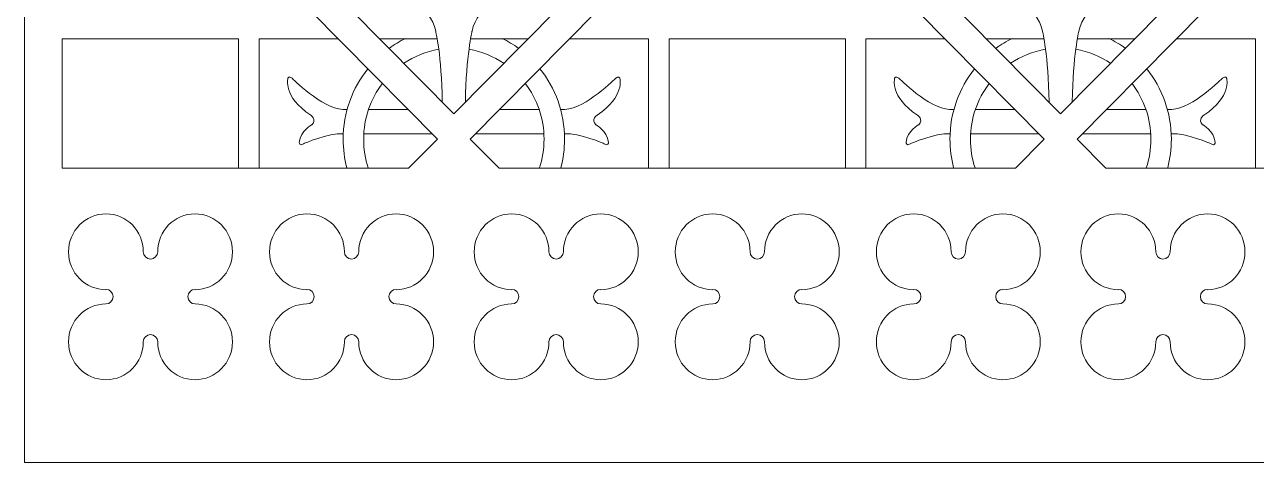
# Model space of a CAD drawing. Header units: millimetres. Extents: x 0 to 23312, y -3206 to 11448.
# Drawn here: x 11641 to 11940, y 5423.1 to 5529.4 of the extents above; entities that cross this region are included whole.
import ezdxf

# ---------------------------------------------------------------- set-up
doc = ezdxf.new("R2010")
doc.units = ezdxf.units.MM
doc.header["$LTSCALE"] = 10
doc.layers.add('40 - Detail Outline', color=142, linetype='Continuous')

# ---------------------------------------------------------------- blocks, each defined once
blk = doc.blocks.new('A$C25525EC8')
at = {"color": 251, "lineweight": 9}
for p, q in [((86.19, 102.87), (100.17, 102.87)), ((122.26, 102.87), (108.28, 102.87)), ((233.52, 102.87), (247.5, 102.87)), ((269.58, 102.87), (255.61, 102.87)), ((83.53, 85.72), (93.04, 85.72)), ((124.92, 85.72), (115.41, 85.72)), ((230.85, 85.72), (240.37, 85.72)), ((272.25, 85.72), (262.73, 85.72))]:
    blk.add_line(p, q, dxfattribs=at)
at = {"color": 7, "lineweight": 9}
blk.add_lwpolyline([(0, 0), (0, 306), (945, 306), (945, 0), (0, 0)], dxfattribs=at)
at = {"color": 251, "lineweight": 9}
for points in [[(104.22, 84.63), (36.65, 152.98), (104.22, 221.34)], [(104.22, 84.63), (171.8, 152.98), (104.22, 221.34)], [(251.55, 84.63), (183.98, 152.98), (251.55, 221.34)], [(251.55, 84.63), (319.13, 152.98), (251.55, 221.34)], [(100.24, 78.47), (30.56, 148.96)], [(108.2, 78.47), (177.89, 148.96)], [(247.57, 78.47), (177.89, 148.96)], [(255.54, 78.47), (325.22, 148.96)], [(30.56, 102.87), (9.15, 102.87), (9.15, 71.42), (30.56, 71.42)], [(51.96, 71.42), (51.96, 102.87), (30.56, 102.87)], [(76.12, 102.87), (56.94, 102.87), (56.94, 71.42)], [(132.33, 102.87), (151.51, 102.87), (151.51, 71.42)], [(156.49, 71.42), (156.49, 102.87), (177.89, 102.87)], [(199.29, 71.42), (199.29, 102.87), (177.89, 102.87)], [(223.45, 102.87), (204.27, 102.87), (204.27, 71.42)], [(279.66, 102.87), (298.84, 102.87), (298.84, 71.42)], [(30.56, 71.42), (93.24, 71.42), (100.24, 78.47)], [(82.37, 79.8), (98.91, 79.8)], [(177.89, 71.42), (115.22, 71.42), (108.2, 78.47)], [(126.08, 79.8), (109.55, 79.8)], [(177.89, 71.42), (240.57, 71.42), (247.57, 78.47)], [(229.69, 79.8), (246.24, 79.8)], [(325.22, 71.42), (262.55, 71.42), (255.54, 78.47)], [(273.41, 79.8), (256.88, 79.8)]]:
    blk.add_lwpolyline(points, dxfattribs=at)
for points in [[(91.2, 114.21), (91.2, 114.21), (98.54, 110.94), (99.81, 104.68)], [(117.25, 114.21), (117.25, 114.21), (109.91, 110.94), (108.63, 104.68)], [(238.53, 114.21), (238.53, 114.21), (245.87, 110.94), (247.14, 104.68)], [(264.58, 114.21), (264.58, 114.21), (257.24, 110.94), (255.97, 104.68)], [(88.51, 100.53), (89.76, 101.44), (91.1, 102.25), (92.5, 102.94)], [(99.81, 104.68), (99.81, 104.68), (101.25, 98.81), (101.42, 87.57)], [(108.63, 104.68), (108.63, 104.68), (107.21, 98.81), (107.03, 87.57)], [(119.94, 100.53), (118.69, 101.44), (117.35, 102.25), (115.95, 102.94)], [(235.84, 100.53), (237.09, 101.44), (238.43, 102.25), (239.83, 102.94)], [(247.14, 104.68), (247.14, 104.68), (248.58, 98.81), (248.75, 87.57)], [(255.97, 104.68), (255.97, 104.68), (254.54, 98.81), (254.35, 87.57)], [(267.27, 100.53), (266.02, 101.44), (264.68, 102.25), (263.28, 102.94)], [(92.08, 96.91), (94.59, 98.6), (97.47, 99.79), (100.55, 100.3)], [(116.36, 96.91), (113.86, 98.6), (110.99, 99.79), (107.89, 100.3)], [(239.41, 96.91), (241.92, 98.6), (244.79, 99.79), (247.89, 100.3)], [(263.69, 96.91), (261.19, 98.6), (258.32, 99.79), (255.22, 100.3)]]:
    blk.add_open_spline(points, degree=3, dxfattribs=at)
for points, knots in [([(77.26, 79.8), (73.88, 80.04), (67.72, 77.38), (67.72, 77.38), (66.77, 76.59), (66.68, 77.68), (66.68, 77.68), (67.04, 80.62), (69.76, 81.99), (69.76, 81.99), (71.01, 83.27), (69.47, 84.3), (69.47, 84.3), (62.64, 88.82), (63.92, 93.26), (63.92, 93.26), (63.92, 93.26), (64.19, 93.9), (64.92, 93.29), (64.92, 93.29), (72.15, 85.92), (77.26, 85.72), (77.26, 85.72), (78.32, 85.72), (78.32, 85.72)], [0, 0, 0, 0, 1, 1, 1, 2, 2, 2, 3, 3, 3, 4, 4, 4, 5, 5, 5, 6, 6, 6, 7, 7, 7, 8, 8, 8, 8]), ([(78.22, 71.54), (77.65, 73.76), (77.35, 76.07), (77.35, 78.47), (77.35, 84.95), (79.59, 90.91), (83.34, 95.57)], [0, 0, 0, 0, 1, 1, 1, 2, 2, 2, 2]), ([(130.22, 71.54), (130.79, 73.76), (131.1, 76.07), (131.1, 78.47), (131.1, 84.95), (128.86, 90.91), (125.12, 95.57)], [0, 0, 0, 0, 1, 1, 1, 2, 2, 2, 2]), ([(131.18, 79.8), (134.58, 80.04), (140.73, 77.38), (140.73, 77.38), (141.69, 76.59), (141.77, 77.68), (141.77, 77.68), (141.41, 80.62), (138.69, 81.99), (138.69, 81.99), (137.44, 83.27), (138.98, 84.3), (138.98, 84.3), (145.81, 88.82), (144.53, 93.26), (144.53, 93.26), (144.53, 93.26), (144.26, 93.9), (143.52, 93.29), (143.52, 93.29), (136.3, 85.92), (131.18, 85.72), (131.18, 85.72), (130.13, 85.72), (130.13, 85.72)], [0, 0, 0, 0, 1, 1, 1, 2, 2, 2, 3, 3, 3, 4, 4, 4, 5, 5, 5, 6, 6, 6, 7, 7, 7, 8, 8, 8, 8]), ([(224.59, 79.8), (221.21, 80.04), (215.05, 77.38), (215.05, 77.38), (214.09, 76.59), (214.01, 77.68), (214.01, 77.68), (214.37, 80.62), (217.09, 81.99), (217.09, 81.99), (218.34, 83.27), (216.8, 84.3), (216.8, 84.3), (209.97, 88.82), (211.25, 93.26), (211.25, 93.26), (211.25, 93.26), (211.52, 93.9), (212.26, 93.29), (212.26, 93.29), (219.48, 85.92), (224.59, 85.72), (224.59, 85.72), (225.65, 85.72), (225.65, 85.72)], [0, 0, 0, 0, 1, 1, 1, 2, 2, 2, 3, 3, 3, 4, 4, 4, 5, 5, 5, 6, 6, 6, 7, 7, 7, 8, 8, 8, 8]), ([(225.56, 71.54), (224.98, 73.76), (224.68, 76.07), (224.68, 78.47), (224.68, 84.95), (226.92, 90.91), (230.66, 95.57)], [0, 0, 0, 0, 1, 1, 1, 2, 2, 2, 2]), ([(277.55, 71.54), (278.13, 73.76), (278.43, 76.07), (278.43, 78.47), (278.43, 84.95), (276.19, 90.91), (272.45, 95.57)], [0, 0, 0, 0, 1, 1, 1, 2, 2, 2, 2]), ([(278.51, 79.8), (281.91, 80.04), (288.06, 77.38), (288.06, 77.38), (289.02, 76.59), (289.1, 77.68), (289.1, 77.68), (288.74, 80.62), (286.02, 81.99), (286.02, 81.99), (284.76, 83.27), (286.32, 84.3), (286.32, 84.3), (293.14, 88.82), (291.86, 93.26), (291.86, 93.26), (291.86, 93.26), (291.6, 93.9), (290.85, 93.29), (290.85, 93.29), (283.63, 85.92), (278.51, 85.72), (278.51, 85.72), (277.47, 85.72), (277.47, 85.72)], [0, 0, 0, 0, 1, 1, 1, 2, 2, 2, 3, 3, 3, 4, 4, 4, 5, 5, 5, 6, 6, 6, 7, 7, 7, 8, 8, 8, 8]), ([(83.42, 71.5), (82.71, 73.7), (82.32, 76.03), (82.32, 78.47), (82.32, 78.47), (82.32, 78.47), (82.32, 78.47), (82.32, 83.56), (84.02, 88.25), (86.87, 92)], [0, 0, 0, 0, 1, 1, 1, 2, 2, 2, 3, 3, 3, 3]), ([(125.02, 71.5), (125.74, 73.7), (126.12, 76.03), (126.12, 78.47), (126.12, 78.47), (126.12, 78.47), (126.12, 78.47), (126.12, 83.56), (124.43, 88.25), (121.57, 92)], [0, 0, 0, 0, 1, 1, 1, 2, 2, 2, 3, 3, 3, 3]), ([(230.76, 71.5), (230.04, 73.7), (229.65, 76.03), (229.65, 78.47), (229.65, 78.47), (229.65, 78.47), (229.65, 78.47), (229.65, 83.56), (231.35, 88.25), (234.2, 92)], [0, 0, 0, 0, 1, 1, 1, 2, 2, 2, 3, 3, 3, 3]), ([(272.35, 71.5), (273.07, 73.7), (273.45, 76.03), (273.45, 78.47), (273.45, 78.47), (273.45, 78.47), (273.45, 78.47), (273.45, 83.56), (271.76, 88.25), (268.9, 92)], [0, 0, 0, 0, 1, 1, 1, 2, 2, 2, 3, 3, 3, 3]), ([(30.56, 49.36), (29.59, 49.36), (28.82, 50.16), (28.82, 51.13), (28.82, 56.22), (24.75, 60.34), (19.73, 60.34), (14.72, 60.34), (10.65, 56.22), (10.65, 51.13), (10.65, 46.04), (14.72, 41.93), (19.73, 41.93), (19.73, 41.93), (19.73, 42.01), (19.73, 42.01), (20.7, 42.01), (21.48, 41.23), (21.48, 40.24), (21.48, 39.27), (20.7, 38.47), (19.73, 38.47), (14.72, 38.47), (10.65, 34.35), (10.65, 29.27), (10.65, 24.18), (14.72, 20.07), (19.73, 20.07), (24.75, 20.07), (28.82, 24.18), (28.82, 29.27), (28.82, 30.25), (29.59, 31.04), (30.56, 31.04)], [0, 0, 0, 0, 1, 1, 1, 2, 2, 2, 3, 3, 3, 4, 4, 4, 5, 5, 5, 6, 6, 6, 7, 7, 7, 8, 8, 8, 9, 9, 9, 10, 10, 10, 11, 11, 11, 11]), ([(30.56, 49.36), (31.52, 49.36), (32.31, 50.16), (32.31, 51.13), (32.31, 56.22), (36.37, 60.34), (41.39, 60.34), (46.4, 60.34), (50.47, 56.22), (50.47, 51.13), (50.47, 46.04), (46.4, 41.93), (41.39, 41.93), (41.39, 41.93), (41.39, 42.01), (41.39, 42.01), (40.43, 42.01), (39.65, 41.23), (39.65, 40.24), (39.65, 39.27), (40.43, 38.47), (41.39, 38.47), (46.4, 38.47), (50.47, 34.35), (50.47, 29.27), (50.47, 24.18), (46.4, 20.07), (41.39, 20.07), (36.37, 20.07), (32.31, 24.18), (32.31, 29.27), (32.31, 30.25), (31.52, 31.04), (30.56, 31.04)], [0, 0, 0, 0, 1, 1, 1, 2, 2, 2, 3, 3, 3, 4, 4, 4, 5, 5, 5, 6, 6, 6, 7, 7, 7, 8, 8, 8, 9, 9, 9, 10, 10, 10, 11, 11, 11, 11]), ([(90.21, 38.47), (95.22, 38.47), (99.29, 34.35), (99.29, 29.27), (99.29, 24.18), (95.22, 20.07), (90.21, 20.07), (85.19, 20.07), (81.12, 24.18), (81.12, 29.27), (81.12, 30.25), (80.35, 31.04), (79.38, 31.04), (78.41, 31.04), (77.63, 30.25), (77.63, 29.27), (77.63, 24.18), (73.57, 20.07), (68.55, 20.07), (63.53, 20.07), (59.47, 24.18), (59.47, 29.27), (59.47, 34.35), (63.53, 38.47), (68.55, 38.47), (69.51, 38.47), (70.3, 39.27), (70.3, 40.24), (70.3, 41.23), (69.51, 42.01), (68.55, 42.01), (68.55, 42.01), (68.55, 41.93), (68.55, 41.93), (63.53, 41.93), (59.47, 46.04), (59.47, 51.13), (59.47, 56.22), (63.53, 60.34), (68.55, 60.34), (73.57, 60.34), (77.63, 56.22), (77.63, 51.13), (77.63, 50.16), (78.41, 49.36), (79.38, 49.36), (80.35, 49.36), (81.12, 50.16), (81.12, 51.13), (81.12, 56.22), (85.19, 60.34), (90.21, 60.34), (95.22, 60.34), (99.29, 56.22), (99.29, 51.13), (99.29, 46.04), (95.22, 41.93), (90.21, 41.93), (90.21, 41.93), (90.21, 42.01), (90.21, 42.01), (89.24, 42.01), (88.46, 41.23), (88.46, 40.24), (88.46, 39.27), (89.24, 38.47), (90.21, 38.47)], [0, 0, 0, 0, 1, 1, 1, 2, 2, 2, 3, 3, 3, 4, 4, 4, 5, 5, 5, 6, 6, 6, 7, 7, 7, 8, 8, 8, 9, 9, 9, 10, 10, 10, 11, 11, 11, 12, 12, 12, 13, 13, 13, 14, 14, 14, 15, 15, 15, 16, 16, 16, 17, 17, 17, 18, 18, 18, 19, 19, 19, 20, 20, 20, 21, 21, 21, 22, 22, 22, 22]), ([(118.24, 38.47), (113.23, 38.47), (109.16, 34.35), (109.16, 29.27), (109.16, 24.18), (113.23, 20.07), (118.24, 20.07), (123.26, 20.07), (127.32, 24.18), (127.32, 29.27), (127.32, 30.25), (128.1, 31.04), (129.07, 31.04), (130.03, 31.04), (130.81, 30.25), (130.81, 29.27), (130.81, 24.18), (134.88, 20.07), (139.9, 20.07), (144.92, 20.07), (148.98, 24.18), (148.98, 29.27), (148.98, 34.35), (144.92, 38.47), (139.9, 38.47), (138.93, 38.47), (138.15, 39.27), (138.15, 40.24), (138.15, 41.23), (138.93, 42.01), (139.9, 42.01), (139.9, 42.01), (139.9, 41.93), (139.9, 41.93), (144.92, 41.93), (148.98, 46.04), (148.98, 51.13), (148.98, 56.22), (144.92, 60.34), (139.9, 60.34), (134.88, 60.34), (130.81, 56.22), (130.81, 51.13), (130.81, 50.16), (130.03, 49.36), (129.07, 49.36), (128.1, 49.36), (127.32, 50.16), (127.32, 51.13), (127.32, 56.22), (123.26, 60.34), (118.24, 60.34), (113.23, 60.34), (109.16, 56.22), (109.16, 51.13), (109.16, 46.04), (113.23, 41.93), (118.24, 41.93), (118.24, 41.93), (118.24, 42.01), (118.24, 42.01), (119.21, 42.01), (119.99, 41.23), (119.99, 40.24), (119.99, 39.27), (119.21, 38.47), (118.24, 38.47)], [0, 0, 0, 0, 1, 1, 1, 2, 2, 2, 3, 3, 3, 4, 4, 4, 5, 5, 5, 6, 6, 6, 7, 7, 7, 8, 8, 8, 9, 9, 9, 10, 10, 10, 11, 11, 11, 12, 12, 12, 13, 13, 13, 14, 14, 14, 15, 15, 15, 16, 16, 16, 17, 17, 17, 18, 18, 18, 19, 19, 19, 20, 20, 20, 21, 21, 21, 22, 22, 22, 22]), ([(177.89, 49.36), (176.92, 49.36), (176.15, 50.16), (176.15, 51.13), (176.15, 56.22), (172.08, 60.34), (167.06, 60.34), (162.04, 60.34), (157.98, 56.22), (157.98, 51.13), (157.98, 46.04), (162.04, 41.93), (167.06, 41.93), (167.06, 41.93), (167.06, 42.01), (167.06, 42.01), (168.02, 42.01), (168.81, 41.23), (168.81, 40.24), (168.81, 39.27), (168.02, 38.47), (167.06, 38.47), (162.04, 38.47), (157.98, 34.35), (157.98, 29.27), (157.98, 24.18), (162.04, 20.07), (167.06, 20.07), (172.08, 20.07), (176.15, 24.18), (176.15, 29.27), (176.15, 30.25), (176.92, 31.04), (177.89, 31.04)], [0, 0, 0, 0, 1, 1, 1, 2, 2, 2, 3, 3, 3, 4, 4, 4, 5, 5, 5, 6, 6, 6, 7, 7, 7, 8, 8, 8, 9, 9, 9, 10, 10, 10, 11, 11, 11, 11]), ([(177.89, 49.36), (178.85, 49.36), (179.64, 50.16), (179.64, 51.13), (179.64, 56.22), (183.7, 60.34), (188.71, 60.34), (193.73, 60.34), (197.8, 56.22), (197.8, 51.13), (197.8, 46.04), (193.73, 41.93), (188.71, 41.93), (188.71, 41.93), (188.71, 42.01), (188.71, 42.01), (187.75, 42.01), (186.97, 41.23), (186.97, 40.24), (186.97, 39.27), (187.75, 38.47), (188.71, 38.47), (193.73, 38.47), (197.8, 34.35), (197.8, 29.27), (197.8, 24.18), (193.73, 20.07), (188.71, 20.07), (183.7, 20.07), (179.64, 24.18), (179.64, 29.27), (179.64, 30.25), (178.85, 31.04), (177.89, 31.04)], [0, 0, 0, 0, 1, 1, 1, 2, 2, 2, 3, 3, 3, 4, 4, 4, 5, 5, 5, 6, 6, 6, 7, 7, 7, 8, 8, 8, 9, 9, 9, 10, 10, 10, 11, 11, 11, 11]), ([(237.54, 38.47), (242.55, 38.47), (246.61, 34.35), (246.61, 29.27), (246.61, 24.18), (242.55, 20.07), (237.54, 20.07), (232.52, 20.07), (228.45, 24.18), (228.45, 29.27), (228.45, 30.25), (227.67, 31.04), (226.71, 31.04), (225.74, 31.04), (224.96, 30.25), (224.96, 29.27), (224.96, 24.18), (220.89, 20.07), (215.88, 20.07), (210.87, 20.07), (206.8, 24.18), (206.8, 29.27), (206.8, 34.35), (210.87, 38.47), (215.88, 38.47), (216.85, 38.47), (217.63, 39.27), (217.63, 40.24), (217.63, 41.23), (216.85, 42.01), (215.88, 42.01), (215.88, 42.01), (215.88, 41.93), (215.88, 41.93), (210.87, 41.93), (206.8, 46.04), (206.8, 51.13), (206.8, 56.22), (210.87, 60.34), (215.88, 60.34), (220.89, 60.34), (224.96, 56.22), (224.96, 51.13), (224.96, 50.16), (225.74, 49.36), (226.71, 49.36), (227.67, 49.36), (228.45, 50.16), (228.45, 51.13), (228.45, 56.22), (232.52, 60.34), (237.54, 60.34), (242.55, 60.34), (246.61, 56.22), (246.61, 51.13), (246.61, 46.04), (242.55, 41.93), (237.54, 41.93), (237.54, 41.93), (237.54, 42.01), (237.54, 42.01), (236.58, 42.01), (235.79, 41.23), (235.79, 40.24), (235.79, 39.27), (236.58, 38.47), (237.54, 38.47)], [0, 0, 0, 0, 1, 1, 1, 2, 2, 2, 3, 3, 3, 4, 4, 4, 5, 5, 5, 6, 6, 6, 7, 7, 7, 8, 8, 8, 9, 9, 9, 10, 10, 10, 11, 11, 11, 12, 12, 12, 13, 13, 13, 14, 14, 14, 15, 15, 15, 16, 16, 16, 17, 17, 17, 18, 18, 18, 19, 19, 19, 20, 20, 20, 21, 21, 21, 22, 22, 22, 22]), ([(265.57, 38.47), (260.56, 38.47), (256.49, 34.35), (256.49, 29.27), (256.49, 24.18), (260.56, 20.07), (265.57, 20.07), (270.59, 20.07), (274.66, 24.18), (274.66, 29.27), (274.66, 30.25), (275.44, 31.04), (276.4, 31.04), (277.36, 31.04), (278.14, 30.25), (278.14, 29.27), (278.14, 24.18), (282.21, 20.07), (287.23, 20.07), (292.25, 20.07), (296.31, 24.18), (296.31, 29.27), (296.31, 34.35), (292.25, 38.47), (287.23, 38.47), (286.26, 38.47), (285.48, 39.27), (285.48, 40.24), (285.48, 41.23), (286.26, 42.01), (287.23, 42.01), (287.23, 42.01), (287.23, 41.93), (287.23, 41.93), (292.25, 41.93), (296.31, 46.04), (296.31, 51.13), (296.31, 56.22), (292.25, 60.34), (287.23, 60.34), (282.21, 60.34), (278.14, 56.22), (278.14, 51.13), (278.14, 50.16), (277.36, 49.36), (276.4, 49.36), (275.44, 49.36), (274.66, 50.16), (274.66, 51.13), (274.66, 56.22), (270.59, 60.34), (265.57, 60.34), (260.56, 60.34), (256.49, 56.22), (256.49, 51.13), (256.49, 46.04), (260.56, 41.93), (265.57, 41.93), (265.57, 41.93), (265.57, 42.01), (265.57, 42.01), (266.54, 42.01), (267.32, 41.23), (267.32, 40.24), (267.32, 39.27), (266.54, 38.47), (265.57, 38.47)], [0, 0, 0, 0, 1, 1, 1, 2, 2, 2, 3, 3, 3, 4, 4, 4, 5, 5, 5, 6, 6, 6, 7, 7, 7, 8, 8, 8, 9, 9, 9, 10, 10, 10, 11, 11, 11, 12, 12, 12, 13, 13, 13, 14, 14, 14, 15, 15, 15, 16, 16, 16, 17, 17, 17, 18, 18, 18, 19, 19, 19, 20, 20, 20, 21, 21, 21, 22, 22, 22, 22])]:
    blk.add_open_spline(points, degree=3, knots=knots, dxfattribs=at)

msp = doc.modelspace()

# ---------------------------------------------------------------- block references
at = {"layer": '40 - Detail Outline', "ltscale": 10}
msp.add_blockref('A$C25525EC8', (11640.956, 5423.129), dxfattribs=at)

doc.saveas('drawing.dxf')
